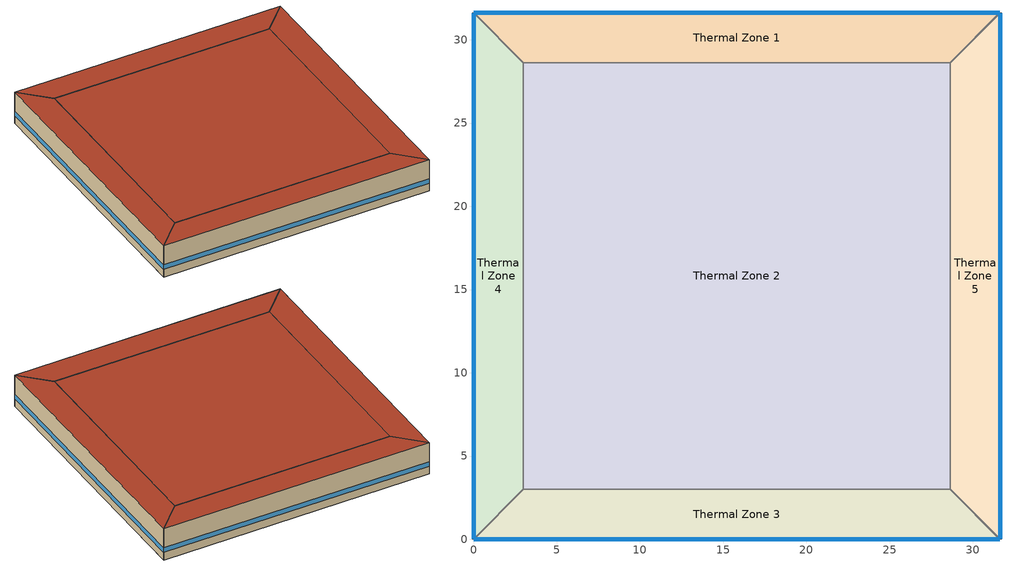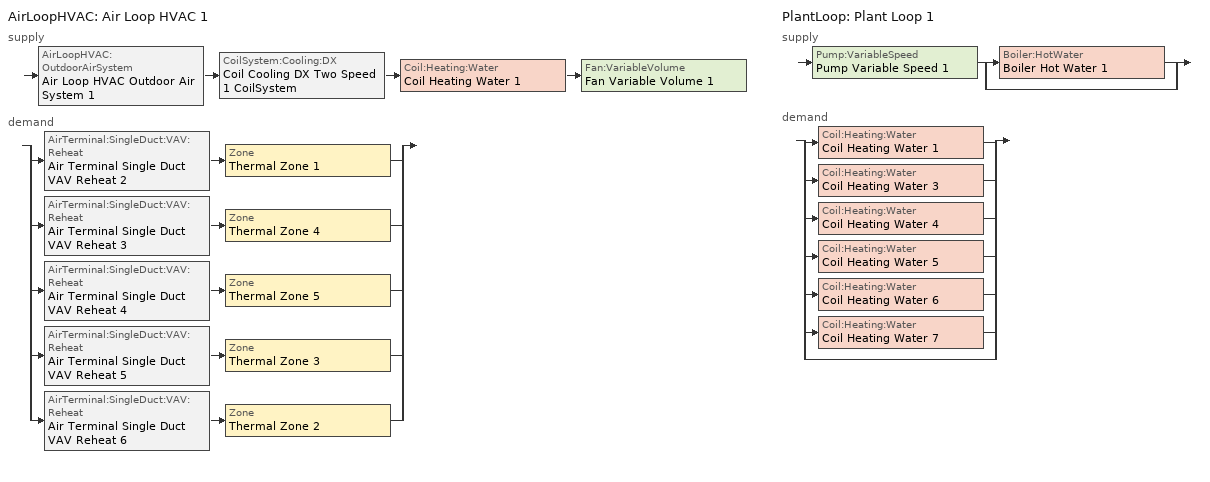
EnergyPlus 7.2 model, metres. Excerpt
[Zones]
Thermal Zone 3
 floor ground (000_ExtSlabCarpet_4in_ClimateZone 1-8): 31.62,0 0,0 3,3 28.62,3 z0
 wall outside (ASHRAE_189.1-2009_ExtWall_SteelFrame_ClimateZone 4-8): 0,0 31.62,0 z0:4
 wall to Thermal Zone 4 (000_Interior Wall): 3,3 0,0 z0:4
 wall to Thermal Zone 5 (000_Interior Wall): 31.62,0 28.62,3 z0:4
 wall to Thermal Zone 2 (000_Interior Wall): 28.62,3 3,3 z0:4
 window (ASHRAE_189.1-2009_ExtWindow_ClimateZone 4-5): 0.03,0 31.6,0 z1:1.56
 roof outside (ASHRAE_189.1-2009_ExtRoof_IEAD_ClimateZone 2-5): 28.62,3 3,3 0,0 31.62,0 z4
Thermal Zone 1
 floor ground (000_ExtSlabCarpet_4in_ClimateZone 1-8): 0,31.62 31.62,31.62 28.62,28.62 3,28.62 z0
 wall outside (ASHRAE_189.1-2009_ExtWall_SteelFrame_ClimateZone 4-8): 31.62,31.62 0,31.62 z0:4
 wall to Thermal Zone 4 (000_Interior Wall): 0,31.62 3,28.62 z0:4
 wall to Thermal Zone 2 (000_Interior Wall): 3,28.62 28.62,28.62 z0:4
 wall to Thermal Zone 5 (000_Interior Wall): 28.62,28.62 31.62,31.62 z0:4
 window (ASHRAE_189.1-2009_ExtWindow_ClimateZone 4-5): 31.6,31.62 0.03,31.62 z1:1.56
 roof outside (ASHRAE_189.1-2009_ExtRoof_IEAD_ClimateZone 2-5): 3,28.62 28.62,28.62 31.62,31.62 0,31.62 z4
Thermal Zone 2
 floor ground (000_ExtSlabCarpet_4in_ClimateZone 1-8): 3,3 3,28.62 28.62,28.62 28.62,3 z0
 wall to Thermal Zone 4 (000_Interior Wall): 3,28.62 3,3 z0:4
 wall to Thermal Zone 5 (000_Interior Wall): 28.62,3 28.62,28.62 z0:4
 roof outside (ASHRAE_189.1-2009_ExtRoof_IEAD_ClimateZone 2-5): 28.62,3 28.62,28.62 3,28.62 3,3 z4
Thermal Zone 5
 floor ground (000_ExtSlabCarpet_4in_ClimateZone 1-8): 31.62,31.62 31.62,0 28.62,3 28.62,28.62 z0
 wall outside (ASHRAE_189.1-2009_ExtWall_SteelFrame_ClimateZone 4-8): 31.62,0 31.62,31.62 z0:4
 window (ASHRAE_189.1-2009_ExtWindow_ClimateZone 4-5): 31.62,0.03 31.62,31.6 z1:1.56
 roof outside (ASHRAE_189.1-2009_ExtRoof_IEAD_ClimateZone 2-5): 28.62,28.62 28.62,3 31.62,0 31.62,31.62 z4
Thermal Zone 4
 floor ground (000_ExtSlabCarpet_4in_ClimateZone 1-8): 0,0 0,31.62 3,28.62 3,3 z0
 wall outside (ASHRAE_189.1-2009_ExtWall_SteelFrame_ClimateZone 4-8): 0,31.62 0,0 z0:4
 window (ASHRAE_189.1-2009_ExtWindow_ClimateZone 4-5): 0,31.6 0,0.03 z1:1.56
 roof outside (ASHRAE_189.1-2009_ExtRoof_IEAD_ClimateZone 2-5): 3,3 3,28.62 0,31.62 0,0 z4
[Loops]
AirLoopHVAC 'Air Loop HVAC 1'
 supply: AirLoopHVAC:OutdoorAirSystem 'Air Loop HVAC Outdoor Air System 1' > CoilSystem:Cooling:DX 'Coil Cooling DX Two Speed 1 CoilSystem' > Coil:Heating:Water 'Coil Heating Water 1' > Fan:VariableVolume 'Fan Variable Volume 1'
 demand: split
  | AirTerminal:SingleDuct:VAV:Reheat 'Air Terminal Single Duct VAV Reheat 2' > Zone 'Thermal Zone 1'
  | AirTerminal:SingleDuct:VAV:Reheat 'Air Terminal Single Duct VAV Reheat 3' > Zone 'Thermal Zone 4'
  | AirTerminal:SingleDuct:VAV:Reheat 'Air Terminal Single Duct VAV Reheat 4' > Zone 'Thermal Zone 5'
  | AirTerminal:SingleDuct:VAV:Reheat 'Air Terminal Single Duct VAV Reheat 5' > Zone 'Thermal Zone 3'
  | AirTerminal:SingleDuct:VAV:Reheat 'Air Terminal Single Duct VAV Reheat 6' > Zone 'Thermal Zone 2'
PlantLoop 'Plant Loop 1'
 supply: Pump:VariableSpeed 'Pump Variable Speed 1' > split
  | Boiler:HotWater 'Boiler Hot Water 1'
  | bypass
 demand: split
  | Coil:Heating:Water 'Coil Heating Water 1'
  | Coil:Heating:Water 'Coil Heating Water 3'
  | Coil:Heating:Water 'Coil Heating Water 4'
  | Coil:Heating:Water 'Coil Heating Water 5'
  | Coil:Heating:Water 'Coil Heating Water 6'
  | Coil:Heating:Water 'Coil Heating Water 7'
  | bypass
[Site:Location]
Philadelphia International Ap_PA_USA Design_Conditions: Latitude {deg}=39.87; Longitude {deg}=-75.23; Time Zone {hr}=-5; Elevation {m}=2
[SizingPeriod:DesignDay] Day of Month=21; Dry-Bulb Temperature Range Modifier Type=DefaultMultipliers; Barometric Pressure {Pa}=101301; Rain Indicator=No; Snow Indicator=No; Daylight Saving Time Indicator=No
Name | Month | Day Type | Maximum Dry-Bulb Temperature {C} | Daily Dry-Bulb Temperature Range {deltaC} | Humidity Condition Type | Wetbulb or DewPoint at Maximum Dry-Bulb {C} | Wind Speed {m/s} | Wind Direction {deg} | Solar Model Indicator | Sky Clearness | ASHRAE Clear Sky Optical Depth for Beam Irradiance (taub) | ASHRAE Clear Sky Optical Depth for Diffuse Irradiance (taud) | Enthalpy at Maximum Dry-Bulb {J/kg}
Philadelphia International Ap Ann Hum_n 99% Condns DP=>MCDB | 1 | WinterDesignDay | -6.7 | 0 | Dewpoint | -18 | 5.2 | 290 | ASHRAEClearSky | 0
Philadelphia International Ap Ann Clg 2% Condns DB=>MWB | 7 | SummerDesignDay | 31.1 | 9.4 | Wetbulb | 22.8 | 5 | 240 | ASHRAETau |  | 0.55 | 1.776
Philadelphia International Ap Ann Clg .4% Condns WB=>MDB | 7 | SummerDesignDay | 31.4 | 9.4 | Wetbulb | 25.7 | 5 | 240 | ASHRAETau |  | 0.55 | 1.776
Philadelphia International Ap Ann Clg 1% Condns Enth=>MDB | 7 | SummerDesignDay | 30 | 9.4 | Enthalpy |  | 5 | 240 | ASHRAETau |  | 0.55 | 1.776 | 75800
[Building]
Building 1
[Material] Thermal Absorptance=0.9
Name | Roughness | Thickness {m} | Conductivity {W/m-K} | Density {kg/m3} | Specific Heat {J/kg-K} | Solar Absorptance | Visible Absorptance
Metal Decking | MediumSmooth | 0.0015 | 45.006 | 7680 | 418.4 | 0.7 | 0.3
1/2IN Gypsum | Smooth | 0.0127 | 0.16 | 784.9 | 830 | 0.92 | 0.92
Roof Membrane | VeryRough | 0.0095 | 0.16 | 1121.29 | 1460 | 0.7 | 0.7
MAT-CC05 4 HW CONCRETE | Rough | 0.1016 | 1.311 | 2240 | 836.8 | 0.7 | 0.7
000_G01a 19mm gypsum board | MediumSmooth | 0.019 | 0.16 | 800 | 1090 | 0.7 | 0.7
Roof Insulation [21] | MediumRough | 0.2105 | 0.049 | 265 | 836.8 | 0.7 | 0.7
Wall Insulation [39] | MediumRough | 0.1184 | 0.045 | 265 | 836.8 | 0.7 | 0.7
[Material:AirGap]
000_F04 Wall air space resistance: Thermal Resistance {m2-K/W}=0.15
[Material:NoMass] Thermal Absorptance=0.9; Solar Absorptance=0.7
Name | Roughness | Thermal Resistance {m2-K/W} | Visible Absorptance
MAT-SHEATH | Rough | 0.3626 | 0.7
CP02 CARPET PAD | VeryRough | 0.2165 | 0.8
[WindowMaterial:Glazing]
Theoretical Glass [207]: Optical Data Type=SpectralAverage; Thickness {m}=0.003; Solar Transmittance at Normal Incidence=0.3311; Front Side Solar Reflectance at Normal Incidence=0.6189; Back Side Solar Reflectance at Normal Incidence=0.6189; Visible Transmittance at Normal Incidence=0.44; Front Side Visible Reflectance at Normal Incidence=0.51; Back Side Visible Reflectance at Normal Incidence=0.51; Infrared Transmittance at Normal Incidence=0; Front Side Infrared Hemispherical Emissivity=0.9; Back Side Infrared Hemispherical Emissivity=0.9; Conductivity {W/m-K}=0.0133; Dirt Correction Factor for Solar and Visible Transmittance=1; Solar Diffusing=No
[Construction]
000_ExtSlabCarpet_4in_ClimateZone 1-8: MAT-CC05 4 HW CONCRETE, CP02 CARPET PAD
ASHRAE_189.1-2009_ExtWindow_ClimateZone 4-5: Theoretical Glass [207]
000_Interior Wall: 000_G01a 19mm gypsum board, 000_F04 Wall air space resistance, 000_G01a 19mm gypsum board
ASHRAE_189.1-2009_ExtWall_SteelFrame_ClimateZone 4-8: MAT-SHEATH, Wall Insulation [39], 1/2IN Gypsum
ASHRAE_189.1-2009_ExtRoof_IEAD_ClimateZone 2-5: Roof Membrane, Roof Insulation [21], Metal Decking
[AirLoopHVAC]
Air Loop HVAC 1: Design Supply Air Flow Rate {m3/s}=AutoSize
[Sizing:System]
Air Loop HVAC 1: Type of Load to Size On=Sensible; Design Outdoor Air Flow Rate {m3/s}=Autosize; Minimum System Air Flow Ratio=0.3; Preheat Design Temperature {C}=7; Preheat Design Humidity Ratio {kgWater/kgDryAir}=0.008; Precool Design Temperature {C}=12.8; Precool Design Humidity Ratio {kgWater/kgDryAir}=0.008; Central Cooling Design Supply Air Temperature {C}=12.8; Central Heating Design Supply Air Temperature {C}=12.8; Sizing Option=NonCoincident; 100% Outdoor Air in Cooling=Yes; 100% Outdoor Air in Heating=Yes; Central Cooling Design Supply Air Humidity Ratio {kgWater/kgDryAir}=0.0085; Central Heating Design Supply Air Humidity Ratio {kgWater/kgDryAir}=0.008; Cooling Design Air Flow Method=DesignDay; Cooling Design Air Flow Rate {m3/s}=0; Heating Design Air Flow Method=DesignDay; Heating Design Air Flow Rate {m3/s}=0; System Outdoor Air Method=ZoneSum
[Controller:WaterCoil]
Controller Water Coil 1: Control Variable=Temperature; Action=Normal; Actuator Variable=Flow; Controller Convergence Tolerance {deltaC}=Autosize; Maximum Actuated Flow {m3/s}=Autosize; Minimum Actuated Flow {m3/s}=1e-07
[AvailabilityManager:Scheduled]
Name | Schedule
AvailabilityManager:Scheduled {e4670425-e3e4-4a5b-aa9b-e58e4b0e76f4} | Schedule:Compact {5b041d9a-9e73-4695-8b48-193288342c6e}
AvailabilityManager:Scheduled {2dba89a3-a8c7-4e3e-bdc9-f14bfd3b7ed8} | Schedule:Compact {8a6d9100-7f4a-45cf-9477-7cb5bce2c1e0}
[Controller:OutdoorAir]
Controller Outdoor Air 1: Minimum Outdoor Air Flow Rate {m3/s}=Autosize; Maximum Outdoor Air Flow Rate {m3/s}=Autosize; Economizer Control Type=FixedDryBulb; Economizer Control Action Type=ModulateFlow; Economizer Maximum Limit Dry-Bulb Temperature {C}=30; Economizer Maximum Limit Enthalpy {J/kg}=64000; Economizer Minimum Limit Dry-Bulb Temperature {C}=-100; Lockout Type=NoLockout; Minimum Limit Type=FixedMinimum; High Humidity Control=No; Control High Indoor Humidity Based on Outdoor Humidity Ratio=Yes; Heat Recovery Bypass Control Type=BypassWhenOAFlowGreaterThanMinimum
[SetpointManager:MixedAir] Control Variable=Temperature
Setpoint Manager Mixed Air 3; Setpoint Manager Mixed Air 2; Setpoint Manager Mixed Air 1
[CoilSystem:Cooling:DX]
Coil Cooling DX Two Speed 1 CoilSystem: Availability Schedule=Always_On; Cooling Coil=Coil Cooling DX Two Speed 1
[Coil:Cooling:DX:TwoSpeed]
Coil Cooling DX Two Speed 1: Availability Schedule=Always_On; Rated High Speed Total Cooling Capacity {W}=Autosize; Rated High Speed Sensible Heat Ratio=Autosize; Rated High Speed COP {W/W}=5.5; Rated High Speed Air Flow Rate {m3/s}=Autosize; Total Cooling Capacity Function of Temperature Curve=Curve Biquadratic 1; Total Cooling Capacity Function of Flow Fraction Curve=Curve Quadratic 1; Energy Input Ratio Function of Temperature Curve=Curve Biquadratic 2; Energy Input Ratio Function of Flow Fraction Curve=Curve Quadratic 2; Part Load Fraction Correlation Curve=Curve Quadratic 3; Rated Low Speed Total Cooling Capacity {W}=Autosize; Rated Low Speed Sensible Heat Ratio=0.69; Rated Low Speed COP {W/W}=6.6; Rated Low Speed Air Flow Rate {m3/s}=Autosize; Low Speed Total Cooling Capacity Function of Temperature Curve=Curve Biquadratic 3; Low Speed Energy Input Ratio Function of Temperature Curve=Curve Biquadratic 4; Condenser Type=AirCooled; High Speed Evaporative Condenser Effectiveness=0; Low Speed Evaporative Condenser Effectiveness=0; Basin Heater Capacity {W/K}=10; Basin Heater Setpoint Temperature {C}=2
[Coil:Heating:Water] Availability Schedule=Always_On; U-Factor Times Area Value {W/K}=Autosize; Maximum Water Flow Rate {m3/s}=Autosize; Performance Input Method=UFactorTimesAreaAndDesignWaterFlowRate; Rated Capacity {W}=Autosize; Rated Inlet Water Temperature {C}=82.2; Rated Inlet Air Temperature {C}=16.6; Rated Outlet Water Temperature {C}=71.1; Rated Outlet Air Temperature {C}=32.2; Rated Ratio for Air and Water Convection=0.5
Coil Heating Water 1; Coil Heating Water 3; Coil Heating Water 4; Coil Heating Water 5; Coil Heating Water 6; Coil Heating Water 7
[Fan:VariableVolume]
Fan Variable Volume 1: Availability Schedule=Always_On; Fan Efficiency=0.5; Pressure Rise {Pa}=500; Maximum Flow Rate {m3/s}=AutoSize; Fan Power Minimum Flow Rate Input Method=FixedFlowRate; Fan Power Minimum Flow Fraction=0; Fan Power Minimum Air Flow Rate {m3/s}=0; Motor Efficiency=0.93; Motor In Airstream Fraction=1; Fan Power Coefficient 1=0.0407599; Fan Power Coefficient 2=0.088045; Fan Power Coefficient 3=-0.0729261; Fan Power Coefficient 4=0.94374; Fan Power Coefficient 5=0
[SetpointManager:Scheduled] Control Variable=Temperature
Name | Schedule
Setpoint Manager Scheduled 1 | Deck_Temperature
Setpoint Manager Scheduled 2 | Hot_Water_Temperature
[AirTerminal:SingleDuct:VAV:Reheat] Availability Schedule=Always_On; Maximum Air Flow Rate {m3/s}=Autosize; Zone Minimum Air Flow Input Method=Constant; Constant Minimum Air Flow Fraction=0.3; Fixed Minimum Air Flow Rate {m3/s}=0.3; Maximum Hot Water or Steam Flow Rate {m3/s}=Autosize; Minimum Hot Water or Steam Flow Rate {m3/s}=0; Convergence Tolerance=0.001; Damper Heating Action=Normal; Maximum Flow per Zone Floor Area During Reheat {m3/s-m2}=Autocalculate; Maximum Flow Fraction During Reheat=Autocalculate; Maximum Reheat Air Temperature {C}=35
Name | Reheat Coil
Air Terminal Single Duct VAV Reheat 2 | Coil Heating Water 3
Air Terminal Single Duct VAV Reheat 3 | Coil Heating Water 4
Air Terminal Single Duct VAV Reheat 4 | Coil Heating Water 5
Air Terminal Single Duct VAV Reheat 5 | Coil Heating Water 6
Air Terminal Single Duct VAV Reheat 6 | Coil Heating Water 7
[PlantLoop]
Plant Loop 1: Fluid Type=Water; Plant Equipment Operation Scheme=Plant Loop 1 Operation Scheme List; Maximum Loop Temperature {C}=100; Minimum Loop Temperature {C}=0; Maximum Loop Flow Rate {m3/s}=Autosize; Minimum Loop Flow Rate {m3/s}=0; Plant Loop Volume {m3}=Autocalculate; Load Distribution Scheme=Optimal
[PlantEquipmentOperationSchemes]
Plant Loop 1 Operation Scheme List: Control Scheme Object Type 1=PlantEquipmentOperation:HeatingLoad; Control Scheme Name 1=Plant Loop 1 Heating Operation Scheme; Control Scheme Schedule Name 1=Plant Loop 1 On Schedule
[PlantEquipmentOperation:HeatingLoad]
Plant Loop 1 Heating Operation Scheme: Load Range Lower Limit 1 {W}=0; Load Range Upper Limit 1 {W}=1000000000; Range Equipment List Name 1=Plant Loop 1 Heating Equipment List
[PlantEquipmentList]
Plant Loop 1 Heating Equipment List: Boiler:HotWater, Boiler Hot Water 1
[Sizing:Plant]
Plant Loop 1: Loop Type=Heating; Design Loop Exit Temperature {C}=82; Loop Design Temperature Difference {deltaC}=11
[Pump:VariableSpeed]
Pump Variable Speed 1: Rated Flow Rate {m3/s}=Autosize; Rated Pump Head {Pa}=179352; Rated Power Consumption {W}=Autosize; Motor Efficiency=0.9; Fraction of Motor Inefficiencies to Fluid Stream=0; Coefficient 1 of the Part Load Performance Curve=0; Coefficient 2 of the Part Load Performance Curve=1; Coefficient 3 of the Part Load Performance Curve=0; Coefficient 4 of the Part Load Performance Curve=0; Minimum Flow Rate {m3/s}=0; Pump Control Type=Intermittent
[Boiler:HotWater]
Boiler Hot Water 1: Fuel Type=NaturalGas; Nominal Capacity {W}=Autosize; Nominal Thermal Efficiency=0.66; Design Water Outlet Temperature {C}=82; Design Water Flow Rate {m3/s}=Autosize; Minimum Part Load Ratio=0; Maximum Part Load Ratio=1; Optimum Part Load Ratio=1; Water Outlet Upper Temperature Limit {C}=99; Boiler Flow Mode=ConstantFlow; Parasitic Electric Load {W}=0; Sizing Factor=1
[Zone]
Thermal Zone 3; Thermal Zone 1; Thermal Zone 2; Thermal Zone 5; Thermal Zone 4
[ZoneControl:Thermostat] Control Object Type 1=ThermostatSetpoint:DualSetpoint; Control Name 1=Thermostat Setpoint Dual Setpoint 1
Name | Zone or ZoneList | Control Type Schedule
Thermal Zone 3 Thermostat | Thermal Zone 3 | Thermal Zone 3 Thermostat Schedule
Thermal Zone 1 Thermostat | Thermal Zone 1 | Thermal Zone 1 Thermostat Schedule
Thermal Zone 2 Thermostat | Thermal Zone 2 | Thermal Zone 2 Thermostat Schedule
Thermal Zone 5 Thermostat | Thermal Zone 5 | Thermal Zone 5 Thermostat Schedule
Thermal Zone 4 Thermostat | Thermal Zone 4 | Thermal Zone 4 Thermostat Schedule
[ThermostatSetpoint:DualSetpoint]
Thermostat Setpoint Dual Setpoint 1: Heating Setpoint Temperature Schedule=Heating Sch; Cooling Setpoint Temperature Schedule=Cooling Sch
[Zone equipment]
Thermal Zone 3: Air Terminal Single Duct VAV Reheat 5
Thermal Zone 1: Air Terminal Single Duct VAV Reheat 2
Thermal Zone 2: Air Terminal Single Duct VAV Reheat 6
Thermal Zone 5: Air Terminal Single Duct VAV Reheat 4
Thermal Zone 4: Air Terminal Single Duct VAV Reheat 3
[Sizing:Zone] Zone Cooling Design Supply Air Temperature Input Method=SupplyAirTemperature; Zone Cooling Design Supply Air Temperature {C}=14; Zone Heating Design Supply Air Temperature Input Method=SupplyAirTemperature; Zone Heating Design Supply Air Temperature {C}=40; Zone Cooling Design Supply Air Humidity Ratio {kgWater/kgDryAir}=0.0085; Zone Heating Design Supply Air Humidity Ratio {kgWater/kgDryAir}=0.008; Cooling Design Air Flow Method=DesignDay; Cooling Design Air Flow Rate {m3/s}=0; Cooling Minimum Air Flow per Zone Floor Area {m3/s-m2}=0.000762; Cooling Minimum Air Flow {m3/s}=0; Cooling Minimum Air Flow Fraction=0; Heating Design Air Flow Method=DesignDay; Heating Design Air Flow Rate {m3/s}=0; Heating Maximum Air Flow per Zone Floor Area {m3/s-m2}=0.002032; Heating Maximum Air Flow {m3/s}=0.141576; Heating Maximum Air Flow Fraction=0.3
Thermal Zone 3; Thermal Zone 1; Thermal Zone 2; Thermal Zone 5; Thermal Zone 4
[Schedule:Day:Interval]
Deck_Temperature_Winter_Design_Day; Deck_Temperature_Summer_Design_Day; Deck_Temperature_Default: No, 24:00, 12.8
Hot_Water_Temperature_Winter_Design_Day; Hot_Water_Temperature_Summer_Design_Day; Hot_Water_Temperature_Default: No, 24:00, 67
Always_On_Winter_Design_Day; Always_On_Summer_Design_Day; Always_On_Default: No, 24:00, 1
Cooling Sch Default: No, 24:00, 28
Heating Sch Default: No, 24:00, 24
[Schedule:Week:Daily]
Schedule:Week:Daily {815edd7b-7531-4608-b773-3b848a231205}: Cooling Sch Default, Cooling Sch Default, Cooling Sch Default, Cooling Sch Default, Cooling Sch Default, Cooling Sch Default, Cooling Sch Default, Cooling Sch Default, Cooling Sch Default, Cooling Sch Default, Cooling Sch Default, Cooling Sch Default
Schedule:Week:Daily {661c0bdf-7c45-477c-bdce-dd61bedeaf3e}: Hot_Water_Temperature_Default, Hot_Water_Temperature_Default, Hot_Water_Temperature_Default, Hot_Water_Temperature_Default, Hot_Water_Temperature_Default, Hot_Water_Temperature_Default, Hot_Water_Temperature_Default, Hot_Water_Temperature_Default, Hot_Water_Temperature_Summer_Design_Day, Hot_Water_Temperature_Winter_Design_Day, Hot_Water_Temperature_Default, Hot_Water_Temperature_Default
Schedule:Week:Daily {8a165624-0220-4cd2-a22b-36e3509c6364}: Deck_Temperature_Default, Deck_Temperature_Default, Deck_Temperature_Default, Deck_Temperature_Default, Deck_Temperature_Default, Deck_Temperature_Default, Deck_Temperature_Default, Deck_Temperature_Default, Deck_Temperature_Summer_Design_Day, Deck_Temperature_Winter_Design_Day, Deck_Temperature_Default, Deck_Temperature_Default
Schedule:Week:Daily {201b288b-f18d-483e-a5c9-57f2966bb4d2}: Heating Sch Default, Heating Sch Default, Heating Sch Default, Heating Sch Default, Heating Sch Default, Heating Sch Default, Heating Sch Default, Heating Sch Default, Heating Sch Default, Heating Sch Default, Heating Sch Default, Heating Sch Default
Schedule:Week:Daily {31656e29-e970-4347-add9-d1fc3366dae1}: Always_On_Default, Always_On_Default, Always_On_Default, Always_On_Default, Always_On_Default, Always_On_Default, Always_On_Default, Always_On_Default, Always_On_Summer_Design_Day, Always_On_Winter_Design_Day, Always_On_Default, Always_On_Default
[Schedule:Year]
Cooling Sch: Schedule:Week:Daily {815edd7b-7531-4608-b773-3b848a231205}, 1, 1, 12, 31
Hot_Water_Temperature: Schedule:Week:Daily {661c0bdf-7c45-477c-bdce-dd61bedeaf3e}, 1, 1, 12, 31
Deck_Temperature: Schedule:Week:Daily {8a165624-0220-4cd2-a22b-36e3509c6364}, 1, 1, 12, 31
Heating Sch: Schedule:Week:Daily {201b288b-f18d-483e-a5c9-57f2966bb4d2}, 1, 1, 12, 31
Always_On: Schedule:Week:Daily {31656e29-e970-4347-add9-d1fc3366dae1}, 1, 1, 12, 31
[Schedule:Compact]
Schedule:Compact {5b041d9a-9e73-4695-8b48-193288342c6e}; Schedule:Compact {8a6d9100-7f4a-45cf-9477-7cb5bce2c1e0}; Plant Loop 1 On Schedule: Through: 12/31, For: AllDays, Until: 24:00, 1
Thermal Zone 3 Thermostat Schedule; Thermal Zone 1 Thermostat Schedule; Thermal Zone 2 Thermostat Schedule; Thermal Zone 5 Thermostat Schedule; Thermal Zone 4 Thermostat Schedule: Through: 12/31, For: AllDays, Until: 24:00, 4
[Curve:Biquadratic]
Name | Coefficient1 Constant | Coefficient2 x | Coefficient3 x**2 | Coefficient4 y | Coefficient5 y**2 | Coefficient6 x*y | Minimum Value of x {BasedOnField A2} | Maximum Value of x {BasedOnField A2} | Minimum Value of y {BasedOnField A3} | Maximum Value of y {BasedOnField A3}
Curve Biquadratic 1 | 0.42415 | 0.04426 | -0.00042 | 0.00333 | -8e-05 | -0.00021 | 17 | 22 | 13 | 46
Curve Biquadratic 2 | 1.23649 | -0.02431 | 0.00057 | -0.01434 | 0.00063 | -0.00038 | 17 | 22 | 13 | 46
Curve Biquadratic 3; Curve Biquadratic 4 | 0 | 0 | 0 | 0 | 0 | 0 | 0 | 1 | 0 | 1
[Curve:Quadratic]
Name | Coefficient1 Constant | Coefficient2 x | Coefficient3 x**2 | Minimum Value of x {BasedOnField A2} | Maximum Value of x {BasedOnField A2}
Curve Quadratic 1 | 0.77136 | 0.34053 | -0.11088 | 0.75918 | 1.13877
Curve Quadratic 2 | 1.2055 | -0.32953 | 0.12308 | 0.75918 | 1.13877
Curve Quadratic 3 | 0.771 | 0.229 | 0 | 0 | 1
